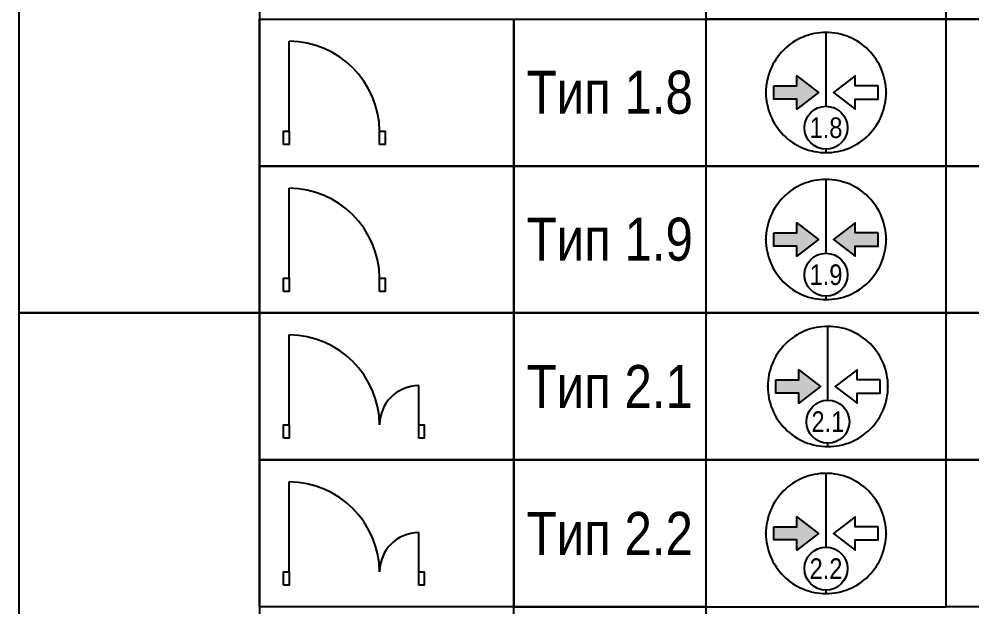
# Model space of a CAD drawing. Header units: millimetres. Extents: x -21000 to 351902, y -261781 to 19312.
# Drawn here: x 44000 to 49550, y -11616 to -8192 of the extents above; entities that cross this region are included whole.
import ezdxf
from ezdxf.enums import TextEntityAlignment as Align

# ---------------------------------------------------------------- set-up
doc = ezdxf.new("R2010")
doc.units = ezdxf.units.MM
doc.header["$MEASUREMENT"] = 0
doc.set_wipeout_variables(frame=1)
doc.layers.add('__Текст', color=7, linetype='Continuous', lineweight=0)
for name, color, linetype in [('_АТ-Имя', 7, 'Continuous'), ('_БЛ-Маска', 250, 'Continuous'), ('_БЛ-Рамки', 7, 'Continuous'), ('_КД', 84, 'Continuous')]:
    doc.layers.add(name, color=color, linetype=linetype)
for name, color, linetype, plot in [('_АТ-КД-Тип ТД', 250, 'Continuous', False), ('_АТ-Примечания', 250, 'Continuous', False), ('NOPRINT', 50, 'Continuous', False)]:
    doc.layers.add(name, color=color, linetype=linetype, plot=plot)
doc.styles.add('Arial Narrow', font='ARIALN.TTF', dxfattribs={"height": 2.5})
doc.styles.add('Arial_Narrow_shtamp', font='ARIALN.TTF')
doc.styles.add('AT-Шрифт', font='ARIALN.TTF', dxfattribs={"height": 250})

# ---------------------------------------------------------------- blocks, each defined once
blk = doc.blocks.new('Дверь1.5д')
at = {"color": 32}
for p, q in [((65, 156), (65, 1202)), ((1573, 156), (1573, 611))]:
    blk.add_line(p, q, dxfattribs=at)
for points in [[(0, 0), (0, 156), (65, 156), (65, 0)], [(1573, 0), (1573, 156), (1638, 156), (1638, 0)]]:
    blk.add_lwpolyline(points, close=True, dxfattribs=at)
for centre, radius, start, end in [((56, 140), 1062, 0.8581, 89.4967), ((1573, 156), 455, 90, 180)]:
    blk.add_arc(centre, radius, start, end, dxfattribs=at)
blk = doc.blocks.new('Дверь1ж')
at = {"color": 1}
blk.add_line((65, 156), (65, 1202), dxfattribs=at)
for points in [[(0, 0), (0, 156), (65, 156), (65, 0)], [(1118, 0), (1118, 156), (1183, 156), (1183, 0)]]:
    blk.add_lwpolyline(points, close=True, dxfattribs=at)
blk.add_arc((56, 140), 1062, 0.8581, 89.4967, dxfattribs=at)
blk = doc.blocks.new('*U2')
at = {"layer": 'NOPRINT', "lineweight": 0}
blk.add_lwpolyline([(20, 292), (205, 292), (205, 5), (20, 5)], close=True, dxfattribs=at)
at = {"layer": 'NOPRINT', "color": 1, "lineweight": 0, "style": 'Arial_Narrow_shtamp'}
blk.add_attdef('N_LISTA', text='', height=2, dxfattribs=at).set_placement((90.17, 7.418), align=Align.MIDDLE_LEFT)
blk = doc.blocks.new('ТД2.1')
blk.add_wipeout([(3.5, 0), (3.498, -0.11), (3.493, -0.22), (3.484, -0.329), (3.472, -0.439), (3.457, -0.548), (3.438, -0.656), (3.416, -0.764), (3.39, -0.87), (3.361, -0.976), (3.329, -1.082), (3.293, -1.186), (3.254, -1.288), (3.212, -1.39), (3.167, -1.49), (3.119, -1.589), (3.067, -1.686), (3.013, -1.782), (2.955, -1.875), (2.895, -1.967), (2.832, -2.057), (2.766, -2.145), (2.697, -2.231), (2.625, -2.315), (2.551, -2.396), (2.475, -2.475), (2.396, -2.551), (2.315, -2.625), (2.231, -2.697), (2.145, -2.766), (2.057, -2.832), (1.967, -2.895), (1.875, -2.955), (1.782, -3.013), (1.686, -3.067), (1.589, -3.119), (1.49, -3.167), (1.39, -3.212), (1.288, -3.254), (1.186, -3.293), (1.082, -3.329), (0.976, -3.361), (0.87, -3.39), (0.764, -3.416), (0.656, -3.438), (0.548, -3.457), (0.439, -3.472), (0.329, -3.484), (0.22, -3.493), (0.11, -3.498), (0, -3.5), (-0.11, -3.498), (-0.22, -3.493), (-0.329, -3.484), (-0.439, -3.472), (-0.548, -3.457), (-0.656, -3.438), (-0.764, -3.416), (-0.87, -3.39), (-0.976, -3.361), (-1.082, -3.329), (-1.186, -3.293), (-1.288, -3.254), (-1.39, -3.212), (-1.49, -3.167), (-1.589, -3.119), (-1.686, -3.067), (-1.782, -3.013), (-1.875, -2.955), (-1.967, -2.895), (-2.057, -2.832), (-2.145, -2.766), (-2.231, -2.697), (-2.315, -2.625), (-2.396, -2.551), (-2.475, -2.475), (-2.551, -2.396), (-2.625, -2.315), (-2.697, -2.231), (-2.766, -2.145), (-2.832, -2.057), (-2.895, -1.967), (-2.955, -1.875), (-3.013, -1.782), (-3.067, -1.686), (-3.119, -1.589), (-3.167, -1.49), (-3.212, -1.39), (-3.254, -1.288), (-3.293, -1.186), (-3.329, -1.082), (-3.361, -0.976), (-3.39, -0.87), (-3.416, -0.764), (-3.438, -0.656), (-3.457, -0.548), (-3.472, -0.439), (-3.484, -0.329), (-3.493, -0.22), (-3.498, -0.11), (-3.5, 0), (-3.498, 0.11), (-3.493, 0.22), (-3.484, 0.329), (-3.472, 0.439), (-3.457, 0.548), (-3.438, 0.656), (-3.416, 0.764), (-3.39, 0.87), (-3.361, 0.976), (-3.329, 1.082), (-3.293, 1.186), (-3.254, 1.288), (-3.212, 1.39), (-3.167, 1.49), (-3.119, 1.589), (-3.067, 1.686), (-3.013, 1.782), (-2.955, 1.875), (-2.895, 1.967), (-2.832, 2.057), (-2.766, 2.145), (-2.697, 2.231), (-2.625, 2.315), (-2.551, 2.396), (-2.475, 2.475), (-2.396, 2.551), (-2.315, 2.625), (-2.231, 2.697), (-2.145, 2.766), (-2.057, 2.832), (-1.967, 2.895), (-1.875, 2.955), (-1.782, 3.013), (-1.686, 3.067), (-1.589, 3.119), (-1.49, 3.167), (-1.39, 3.212), (-1.288, 3.254), (-1.186, 3.293), (-1.082, 3.329), (-0.976, 3.361), (-0.87, 3.39), (-0.764, 3.416), (-0.656, 3.438), (-0.548, 3.457), (-0.439, 3.472), (-0.329, 3.484), (-0.22, 3.493), (-0.11, 3.498), (0, 3.5), (0.11, 3.498), (0.22, 3.493), (0.329, 3.484), (0.439, 3.472), (0.548, 3.457), (0.656, 3.438), (0.764, 3.416), (0.87, 3.39), (0.976, 3.361), (1.082, 3.329), (1.186, 3.293), (1.288, 3.254), (1.39, 3.212), (1.49, 3.167), (1.589, 3.119), (1.686, 3.067), (1.782, 3.013), (1.875, 2.955), (1.967, 2.895), (2.057, 2.832), (2.145, 2.766), (2.231, 2.697), (2.315, 2.625), (2.396, 2.551), (2.475, 2.475), (2.551, 2.396), (2.625, 2.315), (2.697, 2.231), (2.766, 2.145), (2.832, 2.057), (2.895, 1.967), (2.955, 1.875), (3.013, 1.782), (3.067, 1.686), (3.119, 1.589), (3.167, 1.49), (3.212, 1.39), (3.254, 1.288), (3.293, 1.186), (3.329, 1.082), (3.361, 0.976), (3.39, 0.87), (3.416, 0.764), (3.438, 0.656), (3.457, 0.548), (3.472, 0.439), (3.484, 0.329), (3.493, 0.22), (3.498, 0.11)]).dxf.layer = '_БЛ-Маска'
at = {"ltscale": 100}
h = blk.add_hatch(color=84, dxfattribs=at)
h.dxf.hatch_style = 1
h.paths.add_polyline_path([(-1.7, 0.381), (-3.039, 0.381), (-3.039, -0.381), (-1.7, -0.381), (-1.7, -0.975), (-0.434, 0), (-1.7, 0.975)])
blk.add_lwpolyline([(3.5, 0, 0.414214), (0, 3.5, 0.414214), (-3.5, 0, 0.414214), (0, -3.5, 0.414214)], format="xyb", close=True, dxfattribs=at)
blk.add_lwpolyline([(0, -3.5), (0, 3.5)], dxfattribs=at)
blk.add_lwpolyline([(0, -3.5), (0, 3.5)], dxfattribs=at)
for points in [[(-3.039, 0.381), (-1.7, 0.381), (-1.7, 0.975), (-0.434, 0), (-1.7, -0.975), (-1.7, -0.381), (-3.039, -0.381)], [(3.039, 0.381), (1.7, 0.381), (1.7, 0.975), (0.434, 0), (1.7, -0.975), (1.7, -0.381), (3.039, -0.381)]]:
    blk.add_lwpolyline(points, close=True, dxfattribs=at)
at = {"color": 0, "linetype": 'ByBlock', "lineweight": -2, "ltscale": 100}
for p in [(0, 3.5), (-3.5, 0), (3.5, 0), (0, -3.5)]:
    blk.add_point(p, dxfattribs=at)
at = {"layer": '_АТ-Имя', "ltscale": 100, "style": 'AT-Шрифт'}
blk.add_attdef('ПОЗИЦИЯ', text='', height=2, dxfattribs=at).set_placement((0, 3.5), align=Align.BOTTOM_CENTER)
at = {"layer": '_АТ-Примечания', "ltscale": 100, "style": 'AT-Шрифт', "flags": 1}
for tag, p in [('НАИМЕНОВАНИЕ', (0, 3.5)), ('КОД', (0, 2.5)), ('РИП', (0, 2)), ('КД', (0, 1.5)), ('СЧ', (0, 1)), ('ДК', (0, 0.5)), ('КВ', (0, 0)), ('АКВ', (0, -0.5)), ('ЗАМОК', (0, -1)), ('ДОВОДЧИК', (0, -1.5))]:
    blk.add_attdef(tag, p, '', height=0.25, dxfattribs=at)
blk.add_attdef('МАРКА', text='', height=0.25, dxfattribs=at).set_placement((0, 3.125), align=Align.MIDDLE_LEFT)
at = {"linetype": 'ByBlock'}
blk.add_wipeout([(1.25, -2.05), (1.248, -2.128), (1.24, -2.207), (1.228, -2.284), (1.211, -2.361), (1.189, -2.436), (1.162, -2.51), (1.131, -2.582), (1.095, -2.652), (1.055, -2.72), (1.011, -2.785), (0.963, -2.847), (0.911, -2.906), (0.856, -2.961), (0.797, -3.013), (0.735, -3.061), (0.67, -3.105), (0.602, -3.145), (0.532, -3.181), (0.46, -3.212), (0.386, -3.239), (0.311, -3.261), (0.234, -3.278), (0.157, -3.29), (0.078, -3.298), (0, -3.3), (-0.078, -3.298), (-0.157, -3.29), (-0.234, -3.278), (-0.311, -3.261), (-0.386, -3.239), (-0.46, -3.212), (-0.532, -3.181), (-0.602, -3.145), (-0.67, -3.105), (-0.735, -3.061), (-0.797, -3.013), (-0.856, -2.961), (-0.911, -2.906), (-0.963, -2.847), (-1.011, -2.785), (-1.055, -2.72), (-1.095, -2.652), (-1.131, -2.582), (-1.162, -2.51), (-1.189, -2.436), (-1.211, -2.361), (-1.228, -2.284), (-1.24, -2.207), (-1.248, -2.128), (-1.25, -2.05), (-1.248, -1.972), (-1.24, -1.893), (-1.228, -1.816), (-1.211, -1.739), (-1.189, -1.664), (-1.162, -1.59), (-1.131, -1.518), (-1.095, -1.448), (-1.055, -1.38), (-1.011, -1.315), (-0.963, -1.253), (-0.911, -1.194), (-0.856, -1.139), (-0.797, -1.087), (-0.735, -1.039), (-0.67, -0.995), (-0.602, -0.955), (-0.532, -0.919), (-0.46, -0.888), (-0.386, -0.861), (-0.311, -0.839), (-0.234, -0.822), (-0.157, -0.81), (-0.078, -0.802), (0, -0.8), (0.078, -0.802), (0.157, -0.81), (0.234, -0.822), (0.311, -0.839), (0.386, -0.861), (0.46, -0.888), (0.532, -0.919), (0.602, -0.955), (0.67, -0.995), (0.735, -1.039), (0.797, -1.087), (0.856, -1.139), (0.911, -1.194), (0.963, -1.253), (1.011, -1.315), (1.055, -1.38), (1.095, -1.448), (1.131, -1.518), (1.162, -1.59), (1.189, -1.664), (1.211, -1.739), (1.228, -1.816), (1.24, -1.893), (1.248, -1.972)], dxfattribs=at).dxf.layer = '_АТ-КД-Тип ТД'
at = {"layer": '_АТ-КД-Тип ТД', "color": 32, "linetype": 'ByBlock', "lineweight": -2}
blk.add_circle((0, -2.05), 1.25, dxfattribs=at)
at = {"layer": '_АТ-КД-Тип ТД', "color": 7, "linetype": 'ByBlock', "lineweight": -2, "ltscale": 100, "style": 'AT-Шрифт'}
blk.add_attdef('ТИП', text='', height=1.2, dxfattribs=at).set_placement((0, -2.05), align=Align.MIDDLE_CENTER)
blk = doc.blocks.new('ТД2.2')
blk.add_wipeout([(3.5, 0), (3.498, -0.11), (3.493, -0.22), (3.484, -0.329), (3.472, -0.439), (3.457, -0.548), (3.438, -0.656), (3.416, -0.764), (3.39, -0.87), (3.361, -0.976), (3.329, -1.082), (3.293, -1.186), (3.254, -1.288), (3.212, -1.39), (3.167, -1.49), (3.119, -1.589), (3.067, -1.686), (3.013, -1.782), (2.955, -1.875), (2.895, -1.967), (2.832, -2.057), (2.766, -2.145), (2.697, -2.231), (2.625, -2.315), (2.551, -2.396), (2.475, -2.475), (2.396, -2.551), (2.315, -2.625), (2.231, -2.697), (2.145, -2.766), (2.057, -2.832), (1.967, -2.895), (1.875, -2.955), (1.782, -3.013), (1.686, -3.067), (1.589, -3.119), (1.49, -3.167), (1.39, -3.212), (1.288, -3.254), (1.186, -3.293), (1.082, -3.329), (0.976, -3.361), (0.87, -3.39), (0.764, -3.416), (0.656, -3.438), (0.548, -3.457), (0.439, -3.472), (0.329, -3.484), (0.22, -3.493), (0.11, -3.498), (0, -3.5), (-0.11, -3.498), (-0.22, -3.493), (-0.329, -3.484), (-0.439, -3.472), (-0.548, -3.457), (-0.656, -3.438), (-0.764, -3.416), (-0.87, -3.39), (-0.976, -3.361), (-1.082, -3.329), (-1.186, -3.293), (-1.288, -3.254), (-1.39, -3.212), (-1.49, -3.167), (-1.589, -3.119), (-1.686, -3.067), (-1.782, -3.013), (-1.875, -2.955), (-1.967, -2.895), (-2.057, -2.832), (-2.145, -2.766), (-2.231, -2.697), (-2.315, -2.625), (-2.396, -2.551), (-2.475, -2.475), (-2.551, -2.396), (-2.625, -2.315), (-2.697, -2.231), (-2.766, -2.145), (-2.832, -2.057), (-2.895, -1.967), (-2.955, -1.875), (-3.013, -1.782), (-3.067, -1.686), (-3.119, -1.589), (-3.167, -1.49), (-3.212, -1.39), (-3.254, -1.288), (-3.293, -1.186), (-3.329, -1.082), (-3.361, -0.976), (-3.39, -0.87), (-3.416, -0.764), (-3.438, -0.656), (-3.457, -0.548), (-3.472, -0.439), (-3.484, -0.329), (-3.493, -0.22), (-3.498, -0.11), (-3.5, 0), (-3.498, 0.11), (-3.493, 0.22), (-3.484, 0.329), (-3.472, 0.439), (-3.457, 0.548), (-3.438, 0.656), (-3.416, 0.764), (-3.39, 0.87), (-3.361, 0.976), (-3.329, 1.082), (-3.293, 1.186), (-3.254, 1.288), (-3.212, 1.39), (-3.167, 1.49), (-3.119, 1.589), (-3.067, 1.686), (-3.013, 1.782), (-2.955, 1.875), (-2.895, 1.967), (-2.832, 2.057), (-2.766, 2.145), (-2.697, 2.231), (-2.625, 2.315), (-2.551, 2.396), (-2.475, 2.475), (-2.396, 2.551), (-2.315, 2.625), (-2.231, 2.697), (-2.145, 2.766), (-2.057, 2.832), (-1.967, 2.895), (-1.875, 2.955), (-1.782, 3.013), (-1.686, 3.067), (-1.589, 3.119), (-1.49, 3.167), (-1.39, 3.212), (-1.288, 3.254), (-1.186, 3.293), (-1.082, 3.329), (-0.976, 3.361), (-0.87, 3.39), (-0.764, 3.416), (-0.656, 3.438), (-0.548, 3.457), (-0.439, 3.472), (-0.329, 3.484), (-0.22, 3.493), (-0.11, 3.498), (0, 3.5), (0.11, 3.498), (0.22, 3.493), (0.329, 3.484), (0.439, 3.472), (0.548, 3.457), (0.656, 3.438), (0.764, 3.416), (0.87, 3.39), (0.976, 3.361), (1.082, 3.329), (1.186, 3.293), (1.288, 3.254), (1.39, 3.212), (1.49, 3.167), (1.589, 3.119), (1.686, 3.067), (1.782, 3.013), (1.875, 2.955), (1.967, 2.895), (2.057, 2.832), (2.145, 2.766), (2.231, 2.697), (2.315, 2.625), (2.396, 2.551), (2.475, 2.475), (2.551, 2.396), (2.625, 2.315), (2.697, 2.231), (2.766, 2.145), (2.832, 2.057), (2.895, 1.967), (2.955, 1.875), (3.013, 1.782), (3.067, 1.686), (3.119, 1.589), (3.167, 1.49), (3.212, 1.39), (3.254, 1.288), (3.293, 1.186), (3.329, 1.082), (3.361, 0.976), (3.39, 0.87), (3.416, 0.764), (3.438, 0.656), (3.457, 0.548), (3.472, 0.439), (3.484, 0.329), (3.493, 0.22), (3.498, 0.11)]).dxf.layer = '_БЛ-Маска'
at = {"ltscale": 100}
h = blk.add_hatch(color=84, dxfattribs=at)
h.dxf.hatch_style = 1
h.paths.add_polyline_path([(-1.7, 0.381), (-3.039, 0.381), (-3.039, -0.381), (-1.7, -0.381), (-1.7, -0.975), (-0.434, 0), (-1.7, 0.975)])
blk.add_lwpolyline([(3.5, 0, 0.414214), (0, 3.5, 0.414214), (-3.5, 0, 0.414214), (0, -3.5, 0.414214)], format="xyb", close=True, dxfattribs=at)
blk.add_lwpolyline([(0, -3.5), (0, 3.5)], dxfattribs=at)
blk.add_lwpolyline([(0, -3.5), (0, 3.5)], dxfattribs=at)
for points in [[(-3.039, 0.381), (-1.7, 0.381), (-1.7, 0.975), (-0.434, 0), (-1.7, -0.975), (-1.7, -0.381), (-3.039, -0.381)], [(3.039, 0.381), (1.7, 0.381), (1.7, 0.975), (0.434, 0), (1.7, -0.975), (1.7, -0.381), (3.039, -0.381)]]:
    blk.add_lwpolyline(points, close=True, dxfattribs=at)
at = {"color": 0, "linetype": 'ByBlock', "lineweight": -2, "ltscale": 100}
for p in [(0, 3.5), (-3.5, 0), (3.5, 0), (0, -3.5)]:
    blk.add_point(p, dxfattribs=at)
at = {"layer": '_АТ-Имя', "ltscale": 100, "style": 'AT-Шрифт'}
blk.add_attdef('ПОЗИЦИЯ', text='', height=2, dxfattribs=at).set_placement((0, 3.5), align=Align.BOTTOM_CENTER)
at = {"layer": '_АТ-Примечания', "ltscale": 100, "style": 'AT-Шрифт', "flags": 1}
for tag, p in [('НАИМЕНОВАНИЕ', (0, 3.5)), ('МАРКА', (0, 3)), ('КОД', (0, 2.5)), ('РИП', (0, 2)), ('КД', (0, 1.5)), ('СЧ', (0, 1)), ('ДК', (0, 0.5)), ('КВ', (0, 0)), ('АКВ', (0, -0.5)), ('ЗАМОК', (0, -1)), ('ДОВОДЧИК', (0, -1.5))]:
    blk.add_attdef(tag, p, '', height=0.25, dxfattribs=at)
at = {"linetype": 'ByBlock'}
blk.add_wipeout([(1.25, -2.05), (1.248, -2.128), (1.24, -2.207), (1.228, -2.284), (1.211, -2.361), (1.189, -2.436), (1.162, -2.51), (1.131, -2.582), (1.095, -2.652), (1.055, -2.72), (1.011, -2.785), (0.963, -2.847), (0.911, -2.906), (0.856, -2.961), (0.797, -3.013), (0.735, -3.061), (0.67, -3.105), (0.602, -3.145), (0.532, -3.181), (0.46, -3.212), (0.386, -3.239), (0.311, -3.261), (0.234, -3.278), (0.157, -3.29), (0.078, -3.298), (0, -3.3), (-0.078, -3.298), (-0.157, -3.29), (-0.234, -3.278), (-0.311, -3.261), (-0.386, -3.239), (-0.46, -3.212), (-0.532, -3.181), (-0.602, -3.145), (-0.67, -3.105), (-0.735, -3.061), (-0.797, -3.013), (-0.856, -2.961), (-0.911, -2.906), (-0.963, -2.847), (-1.011, -2.785), (-1.055, -2.72), (-1.095, -2.652), (-1.131, -2.582), (-1.162, -2.51), (-1.189, -2.436), (-1.211, -2.361), (-1.228, -2.284), (-1.24, -2.207), (-1.248, -2.128), (-1.25, -2.05), (-1.248, -1.972), (-1.24, -1.893), (-1.228, -1.816), (-1.211, -1.739), (-1.189, -1.664), (-1.162, -1.59), (-1.131, -1.518), (-1.095, -1.448), (-1.055, -1.38), (-1.011, -1.315), (-0.963, -1.253), (-0.911, -1.194), (-0.856, -1.139), (-0.797, -1.087), (-0.735, -1.039), (-0.67, -0.995), (-0.602, -0.955), (-0.532, -0.919), (-0.46, -0.888), (-0.386, -0.861), (-0.311, -0.839), (-0.234, -0.822), (-0.157, -0.81), (-0.078, -0.802), (0, -0.8), (0.078, -0.802), (0.157, -0.81), (0.234, -0.822), (0.311, -0.839), (0.386, -0.861), (0.46, -0.888), (0.532, -0.919), (0.602, -0.955), (0.67, -0.995), (0.735, -1.039), (0.797, -1.087), (0.856, -1.139), (0.911, -1.194), (0.963, -1.253), (1.011, -1.315), (1.055, -1.38), (1.095, -1.448), (1.131, -1.518), (1.162, -1.59), (1.189, -1.664), (1.211, -1.739), (1.228, -1.816), (1.24, -1.893), (1.248, -1.972)], dxfattribs=at).dxf.layer = '_АТ-КД-Тип ТД'
at = {"layer": '_АТ-КД-Тип ТД', "color": 32, "linetype": 'ByBlock', "lineweight": -2}
blk.add_circle((0, -2.05), 1.25, dxfattribs=at)
at = {"layer": '_АТ-КД-Тип ТД', "color": 7, "linetype": 'ByBlock', "lineweight": -2, "ltscale": 100, "style": 'AT-Шрифт'}
blk.add_attdef('ТИП', text='', height=1.2, dxfattribs=at).set_placement((0, -2.05), align=Align.MIDDLE_CENTER)
blk = doc.blocks.new('ТД1.9')
blk.add_wipeout([(3.499, 0), (3.498, -0.11), (3.493, -0.22), (3.484, -0.329), (3.472, -0.439), (3.456, -0.548), (3.437, -0.656), (3.415, -0.764), (3.389, -0.87), (3.36, -0.977), (3.328, -1.082), (3.293, -1.186), (3.254, -1.288), (3.212, -1.39), (3.166, -1.49), (3.118, -1.589), (3.067, -1.686), (3.012, -1.782), (2.955, -1.875), (2.894, -1.967), (2.831, -2.057), (2.765, -2.145), (2.696, -2.231), (2.625, -2.315), (2.551, -2.396), (2.474, -2.475), (2.395, -2.551), (2.314, -2.625), (2.23, -2.697), (2.145, -2.766), (2.057, -2.832), (1.967, -2.895), (1.875, -2.955), (1.781, -3.013), (1.686, -3.067), (1.588, -3.119), (1.49, -3.167), (1.389, -3.212), (1.288, -3.254), (1.185, -3.293), (1.081, -3.329), (0.976, -3.361), (0.87, -3.39), (0.763, -3.416), (0.655, -3.438), (0.547, -3.457), (0.438, -3.472), (0.329, -3.485), (0.219, -3.493), (0.109, -3.498), (-0.001, -3.5), (-0.11, -3.498), (-0.22, -3.493), (-0.33, -3.485), (-0.439, -3.472), (-0.548, -3.457), (-0.656, -3.438), (-0.764, -3.416), (-0.871, -3.39), (-0.977, -3.361), (-1.082, -3.329), (-1.186, -3.293), (-1.289, -3.254), (-1.391, -3.212), (-1.491, -3.167), (-1.59, -3.119), (-1.687, -3.067), (-1.782, -3.013), (-1.876, -2.955), (-1.968, -2.895), (-2.058, -2.832), (-2.146, -2.766), (-2.232, -2.697), (-2.315, -2.625), (-2.396, -2.551), (-2.475, -2.475), (-2.552, -2.396), (-2.626, -2.315), (-2.697, -2.231), (-2.766, -2.145), (-2.832, -2.057), (-2.895, -1.967), (-2.956, -1.875), (-3.013, -1.782), (-3.068, -1.686), (-3.119, -1.589), (-3.167, -1.49), (-3.213, -1.39), (-3.255, -1.288), (-3.294, -1.186), (-3.329, -1.082), (-3.362, -0.977), (-3.391, -0.87), (-3.416, -0.764), (-3.439, -0.656), (-3.457, -0.548), (-3.473, -0.439), (-3.485, -0.329), (-3.494, -0.22), (-3.499, -0.11), (-3.501, 0), (-3.499, 0.11), (-3.494, 0.22), (-3.485, 0.329), (-3.473, 0.439), (-3.457, 0.547), (-3.439, 0.656), (-3.416, 0.763), (-3.391, 0.87), (-3.362, 0.976), (-3.329, 1.082), (-3.294, 1.186), (-3.255, 1.288), (-3.213, 1.39), (-3.167, 1.49), (-3.119, 1.589), (-3.068, 1.686), (-3.013, 1.782), (-2.956, 1.875), (-2.895, 1.967), (-2.832, 2.057), (-2.766, 2.145), (-2.697, 2.231), (-2.626, 2.315), (-2.552, 2.396), (-2.475, 2.475), (-2.396, 2.551), (-2.315, 2.625), (-2.232, 2.697), (-2.146, 2.766), (-2.058, 2.832), (-1.968, 2.895), (-1.876, 2.955), (-1.782, 3.013), (-1.687, 3.067), (-1.59, 3.118), (-1.491, 3.167), (-1.391, 3.212), (-1.289, 3.254), (-1.186, 3.293), (-1.082, 3.329), (-0.977, 3.361), (-0.871, 3.39), (-0.764, 3.416), (-0.656, 3.438), (-0.548, 3.457), (-0.439, 3.472), (-0.33, 3.484), (-0.22, 3.493), (-0.11, 3.498), (-0.001, 3.5), (0.109, 3.498), (0.219, 3.493), (0.329, 3.484), (0.438, 3.472), (0.547, 3.457), (0.655, 3.438), (0.763, 3.416), (0.87, 3.39), (0.976, 3.361), (1.081, 3.329), (1.185, 3.293), (1.288, 3.254), (1.389, 3.212), (1.49, 3.167), (1.588, 3.118), (1.686, 3.067), (1.781, 3.013), (1.875, 2.955), (1.967, 2.895), (2.057, 2.832), (2.145, 2.766), (2.23, 2.697), (2.314, 2.625), (2.395, 2.551), (2.474, 2.475), (2.551, 2.396), (2.625, 2.315), (2.696, 2.231), (2.765, 2.145), (2.831, 2.057), (2.894, 1.967), (2.955, 1.875), (3.012, 1.782), (3.067, 1.686), (3.118, 1.589), (3.166, 1.49), (3.212, 1.39), (3.254, 1.288), (3.293, 1.186), (3.328, 1.082), (3.36, 0.976), (3.389, 0.87), (3.415, 0.763), (3.437, 0.656), (3.456, 0.547), (3.472, 0.439), (3.484, 0.329), (3.493, 0.22), (3.498, 0.11)]).dxf.layer = '_БЛ-Маска'
at = {"ltscale": 100}
h = blk.add_hatch(color=84, dxfattribs=at)
h.dxf.hatch_style = 1
h.paths.add_polyline_path([(-1.7, 0.381), (-3.039, 0.381), (-3.039, -0.381), (-1.7, -0.381), (-1.7, -0.975), (-0.434, 0), (-1.7, 0.975)])
h = blk.add_hatch(color=84, dxfattribs=at)
h.dxf.hatch_style = 1
h.paths.add_polyline_path([(1.7, 0.381), (1.7, 0.975), (0.434, 0), (1.7, -0.975), (1.7, -0.381), (3.039, -0.381), (3.039, 0.381)])
blk.add_lwpolyline([(3.5, 0, 0.414214), (0, 3.5, 0.414214), (-3.5, 0, 0.414214), (0, -3.5, 0.414214)], format="xyb", close=True, dxfattribs=at)
blk.add_lwpolyline([(0, -3.5), (0, 3.5)], dxfattribs=at)
blk.add_lwpolyline([(0, -3.5), (0, 3.5)], dxfattribs=at)
for points in [[(-3.039, 0.381), (-1.7, 0.381), (-1.7, 0.975), (-0.434, 0), (-1.7, -0.975), (-1.7, -0.381), (-3.039, -0.381)], [(3.039, 0.381), (1.7, 0.381), (1.7, 0.975), (0.434, 0), (1.7, -0.975), (1.7, -0.381), (3.039, -0.381)], [(3.041, 0.381), (1.701, 0.381), (1.701, 0.975), (0.436, 0), (1.701, -0.975), (1.701, -0.381), (3.041, -0.381)]]:
    blk.add_lwpolyline(points, close=True, dxfattribs=at)
at = {"color": 0, "linetype": 'ByBlock', "lineweight": -2, "ltscale": 100}
for p in [(0, 3.5), (-3.5, 0), (3.5, 0), (0, -3.5)]:
    blk.add_point(p, dxfattribs=at)
at = {"layer": '_АТ-Имя', "ltscale": 100, "style": 'AT-Шрифт'}
blk.add_attdef('ПОЗИЦИЯ', text='', height=2, dxfattribs=at).set_placement((0, 3.5), align=Align.BOTTOM_CENTER)
at = {"layer": '_АТ-Примечания', "ltscale": 100, "style": 'AT-Шрифт', "flags": 1}
for tag, p in [('НАИМЕНОВАНИЕ', (0, 3.5)), ('КОД', (0, 2.5)), ('РИП', (0, 2)), ('КД', (0, 1.5)), ('СЧ', (0, 1)), ('ДК_ЖЕЛ.ДВ.', (0, 0.5)), ('КВ', (0, 0)), ('АКВ', (0, -0.5)), ('ЗАМОК_ЖЕЛ.ДВ.', (0, -1)), ('ДОВОДЧИК_ЖЕЛ.ДВ.', (0, -1.5))]:
    blk.add_attdef(tag, p, '', height=0.25, dxfattribs=at)
blk.add_attdef('МАРКА', text='', height=0.25, dxfattribs=at).set_placement((0, 3.125), align=Align.MIDDLE_LEFT)
at = {"linetype": 'ByBlock'}
blk.add_wipeout([(1.249, -2.05), (1.246, -2.129), (1.239, -2.207), (1.227, -2.284), (1.21, -2.361), (1.188, -2.436), (1.161, -2.51), (1.13, -2.582), (1.094, -2.652), (1.054, -2.72), (1.01, -2.785), (0.962, -2.847), (0.91, -2.906), (0.855, -2.961), (0.796, -3.013), (0.734, -3.061), (0.669, -3.105), (0.601, -3.145), (0.531, -3.181), (0.459, -3.212), (0.385, -3.239), (0.31, -3.261), (0.233, -3.278), (0.156, -3.29), (0.077, -3.298), (-0.001, -3.3), (-0.08, -3.298), (-0.158, -3.29), (-0.235, -3.278), (-0.312, -3.261), (-0.387, -3.239), (-0.461, -3.212), (-0.533, -3.181), (-0.603, -3.145), (-0.671, -3.105), (-0.736, -3.061), (-0.798, -3.013), (-0.857, -2.961), (-0.912, -2.906), (-0.964, -2.847), (-1.012, -2.785), (-1.057, -2.72), (-1.096, -2.652), (-1.132, -2.582), (-1.163, -2.51), (-1.19, -2.436), (-1.212, -2.361), (-1.229, -2.284), (-1.241, -2.207), (-1.249, -2.129), (-1.251, -2.05), (-1.249, -1.972), (-1.241, -1.893), (-1.229, -1.816), (-1.212, -1.739), (-1.19, -1.664), (-1.163, -1.59), (-1.132, -1.518), (-1.096, -1.448), (-1.057, -1.38), (-1.012, -1.315), (-0.964, -1.253), (-0.912, -1.194), (-0.857, -1.139), (-0.798, -1.087), (-0.736, -1.039), (-0.671, -0.995), (-0.603, -0.955), (-0.533, -0.919), (-0.461, -0.888), (-0.387, -0.861), (-0.312, -0.839), (-0.235, -0.822), (-0.158, -0.81), (-0.08, -0.802), (-0.001, -0.8), (0.077, -0.802), (0.156, -0.81), (0.233, -0.822), (0.31, -0.839), (0.385, -0.861), (0.459, -0.888), (0.531, -0.919), (0.601, -0.955), (0.669, -0.995), (0.734, -1.039), (0.796, -1.087), (0.855, -1.139), (0.91, -1.194), (0.962, -1.253), (1.01, -1.315), (1.054, -1.38), (1.094, -1.448), (1.13, -1.518), (1.161, -1.59), (1.188, -1.664), (1.21, -1.739), (1.227, -1.816), (1.239, -1.893), (1.246, -1.972)], dxfattribs=at).dxf.layer = '_АТ-КД-Тип ТД'
at = {"layer": '_АТ-КД-Тип ТД', "color": 1, "linetype": 'ByBlock', "lineweight": -2}
blk.add_circle((-0.001, -2.05), 1.25, dxfattribs=at)
at = {"layer": '_АТ-КД-Тип ТД', "color": 7, "linetype": 'ByBlock', "lineweight": -2, "ltscale": 100, "style": 'AT-Шрифт'}
blk.add_attdef('ТИП', text='', height=1.2, dxfattribs=at).set_placement((0, -2.05), align=Align.MIDDLE_CENTER)
blk = doc.blocks.new('ТД1.8')
at = {"layer": '_АТ-Имя', "ltscale": 100, "style": 'AT-Шрифт'}
blk.add_attdef('ПОЗИЦИЯ', text='', height=2, dxfattribs=at).set_placement((0.016, 3.5), align=Align.BOTTOM_CENTER)
blk.add_wipeout([(3.5, 0), (3.498, -0.11), (3.493, -0.22), (3.484, -0.329), (3.472, -0.439), (3.457, -0.548), (3.438, -0.656), (3.416, -0.764), (3.39, -0.87), (3.361, -0.976), (3.329, -1.082), (3.293, -1.186), (3.254, -1.288), (3.212, -1.39), (3.167, -1.49), (3.119, -1.589), (3.067, -1.686), (3.013, -1.782), (2.955, -1.875), (2.895, -1.967), (2.832, -2.057), (2.766, -2.145), (2.697, -2.231), (2.625, -2.315), (2.551, -2.396), (2.475, -2.475), (2.396, -2.551), (2.315, -2.625), (2.231, -2.697), (2.145, -2.766), (2.057, -2.832), (1.967, -2.895), (1.875, -2.955), (1.782, -3.013), (1.686, -3.067), (1.589, -3.119), (1.49, -3.167), (1.39, -3.212), (1.288, -3.254), (1.186, -3.293), (1.082, -3.329), (0.976, -3.361), (0.87, -3.39), (0.764, -3.416), (0.656, -3.438), (0.548, -3.457), (0.439, -3.472), (0.329, -3.484), (0.22, -3.493), (0.11, -3.498), (0, -3.5), (-0.11, -3.498), (-0.22, -3.493), (-0.329, -3.484), (-0.439, -3.472), (-0.548, -3.457), (-0.656, -3.438), (-0.764, -3.416), (-0.87, -3.39), (-0.976, -3.361), (-1.082, -3.329), (-1.186, -3.293), (-1.288, -3.254), (-1.39, -3.212), (-1.49, -3.167), (-1.589, -3.119), (-1.686, -3.067), (-1.782, -3.013), (-1.875, -2.955), (-1.967, -2.895), (-2.057, -2.832), (-2.145, -2.766), (-2.231, -2.697), (-2.315, -2.625), (-2.396, -2.551), (-2.475, -2.475), (-2.551, -2.396), (-2.625, -2.315), (-2.697, -2.231), (-2.766, -2.145), (-2.832, -2.057), (-2.895, -1.967), (-2.955, -1.875), (-3.013, -1.782), (-3.067, -1.686), (-3.119, -1.589), (-3.167, -1.49), (-3.212, -1.39), (-3.254, -1.288), (-3.293, -1.186), (-3.329, -1.082), (-3.361, -0.976), (-3.39, -0.87), (-3.416, -0.764), (-3.438, -0.656), (-3.457, -0.548), (-3.472, -0.439), (-3.484, -0.329), (-3.493, -0.22), (-3.498, -0.11), (-3.5, 0), (-3.498, 0.11), (-3.493, 0.22), (-3.484, 0.329), (-3.472, 0.439), (-3.457, 0.548), (-3.438, 0.656), (-3.416, 0.764), (-3.39, 0.87), (-3.361, 0.976), (-3.329, 1.082), (-3.293, 1.186), (-3.254, 1.288), (-3.212, 1.39), (-3.167, 1.49), (-3.119, 1.589), (-3.067, 1.686), (-3.013, 1.782), (-2.955, 1.875), (-2.895, 1.967), (-2.832, 2.057), (-2.766, 2.145), (-2.697, 2.231), (-2.625, 2.315), (-2.551, 2.396), (-2.475, 2.475), (-2.396, 2.551), (-2.315, 2.625), (-2.231, 2.697), (-2.145, 2.766), (-2.057, 2.832), (-1.967, 2.895), (-1.875, 2.955), (-1.782, 3.013), (-1.686, 3.067), (-1.589, 3.119), (-1.49, 3.167), (-1.39, 3.212), (-1.288, 3.254), (-1.186, 3.293), (-1.082, 3.329), (-0.976, 3.361), (-0.87, 3.39), (-0.764, 3.416), (-0.656, 3.438), (-0.548, 3.457), (-0.439, 3.472), (-0.329, 3.484), (-0.22, 3.493), (-0.11, 3.498), (0, 3.5), (0.11, 3.498), (0.22, 3.493), (0.329, 3.484), (0.439, 3.472), (0.548, 3.457), (0.656, 3.438), (0.764, 3.416), (0.87, 3.39), (0.976, 3.361), (1.082, 3.329), (1.186, 3.293), (1.288, 3.254), (1.39, 3.212), (1.49, 3.167), (1.589, 3.119), (1.686, 3.067), (1.782, 3.013), (1.875, 2.955), (1.967, 2.895), (2.057, 2.832), (2.145, 2.766), (2.231, 2.697), (2.315, 2.625), (2.396, 2.551), (2.475, 2.475), (2.551, 2.396), (2.625, 2.315), (2.697, 2.231), (2.766, 2.145), (2.832, 2.057), (2.895, 1.967), (2.955, 1.875), (3.013, 1.782), (3.067, 1.686), (3.119, 1.589), (3.167, 1.49), (3.212, 1.39), (3.254, 1.288), (3.293, 1.186), (3.329, 1.082), (3.361, 0.976), (3.39, 0.87), (3.416, 0.764), (3.438, 0.656), (3.457, 0.548), (3.472, 0.439), (3.484, 0.329), (3.493, 0.22), (3.498, 0.11)]).dxf.layer = '_БЛ-Маска'
at = {"ltscale": 100}
h = blk.add_hatch(color=84, dxfattribs=at)
h.dxf.hatch_style = 1
h.paths.add_polyline_path([(-1.7, 0.381), (-3.039, 0.381), (-3.039, -0.381), (-1.7, -0.381), (-1.7, -0.975), (-0.434, 0), (-1.7, 0.975)])
blk.add_lwpolyline([(3.5, 0, 0.414214), (0, 3.5, 0.414214), (-3.5, 0, 0.414214), (0, -3.5, 0.414214)], format="xyb", close=True, dxfattribs=at)
blk.add_lwpolyline([(0, -3.5), (0, 3.5)], dxfattribs=at)
blk.add_lwpolyline([(0, -3.5), (0, 3.5)], dxfattribs=at)
for points in [[(-3.039, 0.381), (-1.7, 0.381), (-1.7, 0.975), (-0.434, 0), (-1.7, -0.975), (-1.7, -0.381), (-3.039, -0.381)], [(3.039, 0.381), (1.7, 0.381), (1.7, 0.975), (0.434, 0), (1.7, -0.975), (1.7, -0.381), (3.039, -0.381)]]:
    blk.add_lwpolyline(points, close=True, dxfattribs=at)
at = {"color": 0, "linetype": 'ByBlock', "lineweight": -2, "ltscale": 100}
for p in [(0, 3.5), (-3.5, 0), (3.5, 0), (0, -3.5)]:
    blk.add_point(p, dxfattribs=at)
at = {"layer": '_АТ-Примечания', "ltscale": 100, "style": 'AT-Шрифт', "flags": 1}
for tag, p in [('НАИМЕНОВАНИЕ', (0.016, 3.5)), ('КОД', (0.016, 2.5)), ('РИП', (0.016, 2)), ('КД', (0.016, 1.5)), ('СЧ', (0.016, 1)), ('ДК_ЖЕЛ.ДВ.', (0.016, 0.5)), ('КВ', (0.016, 0)), ('АКВ', (0.016, -0.5)), ('ЗАМОК_ЖЕЛ.ДВ.', (0.016, -1)), ('ДОВОДЧИК_ЖЕЛ.ДВ.', (0.016, -1.5))]:
    blk.add_attdef(tag, p, '', height=0.25, dxfattribs=at)
blk.add_attdef('МАРКА', text='', height=0.25, dxfattribs=at).set_placement((0, 3.125), align=Align.MIDDLE_LEFT)
at = {"linetype": 'ByBlock'}
blk.add_wipeout([(1.25, -2.05), (1.248, -2.128), (1.24, -2.207), (1.228, -2.284), (1.211, -2.361), (1.189, -2.436), (1.162, -2.51), (1.131, -2.582), (1.095, -2.652), (1.055, -2.72), (1.011, -2.785), (0.963, -2.847), (0.911, -2.906), (0.856, -2.961), (0.797, -3.013), (0.735, -3.061), (0.67, -3.105), (0.602, -3.145), (0.532, -3.181), (0.46, -3.212), (0.386, -3.239), (0.311, -3.261), (0.234, -3.278), (0.157, -3.29), (0.078, -3.298), (0, -3.3), (-0.078, -3.298), (-0.157, -3.29), (-0.234, -3.278), (-0.311, -3.261), (-0.386, -3.239), (-0.46, -3.212), (-0.532, -3.181), (-0.602, -3.145), (-0.67, -3.105), (-0.735, -3.061), (-0.797, -3.013), (-0.856, -2.961), (-0.911, -2.906), (-0.963, -2.847), (-1.011, -2.785), (-1.055, -2.72), (-1.095, -2.652), (-1.131, -2.582), (-1.162, -2.51), (-1.189, -2.436), (-1.211, -2.361), (-1.228, -2.284), (-1.24, -2.207), (-1.248, -2.128), (-1.25, -2.05), (-1.248, -1.972), (-1.24, -1.893), (-1.228, -1.816), (-1.211, -1.739), (-1.189, -1.664), (-1.162, -1.59), (-1.131, -1.518), (-1.095, -1.448), (-1.055, -1.38), (-1.011, -1.315), (-0.963, -1.253), (-0.911, -1.194), (-0.856, -1.139), (-0.797, -1.087), (-0.735, -1.039), (-0.67, -0.995), (-0.602, -0.955), (-0.532, -0.919), (-0.46, -0.888), (-0.386, -0.861), (-0.311, -0.839), (-0.234, -0.822), (-0.157, -0.81), (-0.078, -0.802), (0, -0.8), (0.078, -0.802), (0.157, -0.81), (0.234, -0.822), (0.311, -0.839), (0.386, -0.861), (0.46, -0.888), (0.532, -0.919), (0.602, -0.955), (0.67, -0.995), (0.735, -1.039), (0.797, -1.087), (0.856, -1.139), (0.911, -1.194), (0.963, -1.253), (1.011, -1.315), (1.055, -1.38), (1.095, -1.448), (1.131, -1.518), (1.162, -1.59), (1.189, -1.664), (1.211, -1.739), (1.228, -1.816), (1.24, -1.893), (1.248, -1.972)], dxfattribs=at).dxf.layer = '_АТ-КД-Тип ТД'
at = {"layer": '_АТ-КД-Тип ТД', "color": 1, "linetype": 'ByBlock', "lineweight": -2}
blk.add_circle((0, -2.05), 1.25, dxfattribs=at)
at = {"layer": '_АТ-КД-Тип ТД', "color": 7, "linetype": 'ByBlock', "lineweight": -2, "ltscale": 100, "style": 'AT-Шрифт'}
blk.add_attdef('ТИП', text='', height=1.2, dxfattribs=at).set_placement((0, -2.05), align=Align.MIDDLE_CENTER)

msp = doc.modelspace()

# ---------------------------------------------------------------- linework, layer by layer
at = {"linetype": 'Continuous'}
for points in [[(44000, -2200), (45400, -2200), (45400, -9903.9), (44000, -9903.9)], [(44000, -9903.9), (45400, -9903.9), (45400, -17607.8), (44000, -17607.8)]]:
    msp.add_lwpolyline(points, close=True, dxfattribs=at)
for points, elevation in [([(49400, -7336), (48000, -7336), (48000, -8191.9), (49400, -8191.9)], 900), ([(49400, -7336), (50800, -7336), (50800, -8191.9), (49400, -8191.9)], 900), ([(46881.1, -8191.9), (48000, -8191.9), (48000, -9047.9), (46881.1, -9047.9)], 1800), ([(49400, -8191.9), (50800, -8191.9), (50800, -9047.9), (49400, -9047.9)], 900), ([(46881.1, -9047.9), (48000, -9047.9), (48000, -9903.9), (46881.1, -9903.9)], 1800), ([(49400, -9047.9), (50800, -9047.9), (50800, -9903.9), (49400, -9903.9)], 900), ([(46881.1, -9903.9), (48000, -9903.9), (48000, -10759.9), (46881.1, -10759.9)], 1800), ([(49400, -9903.9), (50800, -9903.9), (50800, -10759.9), (49400, -10759.9)], 900), ([(46881.1, -10759.9), (48000, -10759.9), (48000, -11615.9), (46881.1, -11615.9)], 1800), ([(49400, -10759.9), (50800, -10759.9), (50800, -11615.9), (49400, -11615.9)], 900), ([(46881.1, -11615.9), (48000, -11615.9), (48000, -12471.9), (46881.1, -12471.9)], 1800)]:
    msp.add_lwpolyline(points, close=True, dxfattribs=dict(elevation=elevation))
for points in [[(45400, -8191.9), (46881.1, -8191.9), (46881.1, -9047.9), (45400, -9047.9)], [(45400, -9047.9), (46881.1, -9047.9), (46881.1, -9903.9), (45400, -9903.9)], [(45400, -9903.9), (46881.1, -9903.9), (46881.1, -10759.9), (45400, -10759.9)], [(45400, -10759.9), (46881.1, -10759.9), (46881.1, -11615.9), (45400, -11615.9)]]:
    msp.add_lwpolyline(points, close=True)

# ---------------------------------------------------------------- block references
at = {"xscale": 0.5, "yscale": 0.5, "zscale": 0.5}
for name, p in [('Дверь1ж', (45541, -8922.2, 0)), ('Дверь1ж', (45541, -9778.2, 0)), ('Дверь1.5д', (45541, -10632.5)), ('Дверь1.5д', (45541, -11488.5))]:
    msp.add_blockref(name, p, dxfattribs=at)
at = {"layer": '_БЛ-Рамки', "ltscale": 100, "xscale": 100, "yscale": 100, "zscale": 100}
msp.add_blockref('*U2', (42000, -29700), dxfattribs=at)

# ---------------------------------------------------------------- texts
at = {"layer": '__Текст', "color": 0, "linetype": 'ByBlock', "lineweight": -2, "char_height": 250, "width": 1118.945, "attachment_point": 5, "style": 'Arial Narrow'}
for s, insert in [('Тип 1.8', (47440.5, -8619.9, 1800)), ('Тип 1.9', (47440.5, -9475.9, 1800)), ('Тип 2.1', (47440.5, -10331.9, 1800)), ('Тип 2.2', (47440.5, -11187.9, 1800))]:
    msp.add_mtext(s, dxfattribs=dict(at, insert=insert))

# ---------------------------------------------------------------- next in the draw order: block references
at = {"layer": '_КД'}
ref = msp.add_blockref('ТД1.8', (48700, -8619.9, 900), dxfattribs=dict(at, xscale=100, yscale=100, zscale=0.1))
ref.add_attrib('ТИП', '1.8', dxfattribs={"layer": '_АТ-КД-Тип ТД', "color": 7, "linetype": 'ByBlock', "lineweight": -2, "ltscale": 100, "height": 120, "style": 'AT-Шрифт'}).set_placement((48700, -8824.9, 900), align=Align.MIDDLE_CENTER)
ref = msp.add_blockref('ТД1.9', (48700, -9475.9, 1800), dxfattribs=dict(at, xscale=100, yscale=100, zscale=0.1))
ref.add_attrib('ТИП', '1.9', dxfattribs={"layer": '_АТ-КД-Тип ТД', "color": 7, "linetype": 'ByBlock', "lineweight": -2, "ltscale": 100, "height": 120, "style": 'AT-Шрифт'}).set_placement((48700, -9680.9, 1800), align=Align.MIDDLE_CENTER)
ref = msp.add_blockref('ТД2.1', (48710.9, -10331.9, 1800), dxfattribs=dict(at, xscale=100, yscale=100, zscale=0.1))
ref.add_attrib('ТИП', '2.1', dxfattribs={"layer": '_АТ-КД-Тип ТД', "color": 7, "linetype": 'ByBlock', "lineweight": -2, "ltscale": 100, "height": 120, "style": 'AT-Шрифт'}).set_placement((48710.9, -10536.9, 1800), align=Align.MIDDLE_CENTER)
ref = msp.add_blockref('ТД2.2', (48700, -11187.9, 1800), dxfattribs=dict(at, xscale=100, yscale=100, zscale=0.1))
ref.add_attrib('ТИП', '2.2', dxfattribs={"layer": '_АТ-КД-Тип ТД', "color": 7, "linetype": 'ByBlock', "lineweight": -2, "ltscale": 100, "height": 120, "style": 'AT-Шрифт'}).set_placement((48700, -11392.9, 1800), align=Align.MIDDLE_CENTER)

# ---------------------------------------------------------------- next in the draw order: linework, layer by layer
at = {"elevation": 900}
for points in [[(49400, -8191.9), (48000, -8191.9), (48000, -9047.9), (49400, -9047.9)], [(49400, -9047.9), (48000, -9047.9), (48000, -9903.9), (49400, -9903.9)], [(49400, -9903.9), (48000, -9903.9), (48000, -10759.9), (49400, -10759.9)], [(49400, -10759.9), (48000, -10759.9), (48000, -11615.9), (49400, -11615.9)]]:
    msp.add_lwpolyline(points, close=True, dxfattribs=at)

doc.saveas('drawing.dxf')
